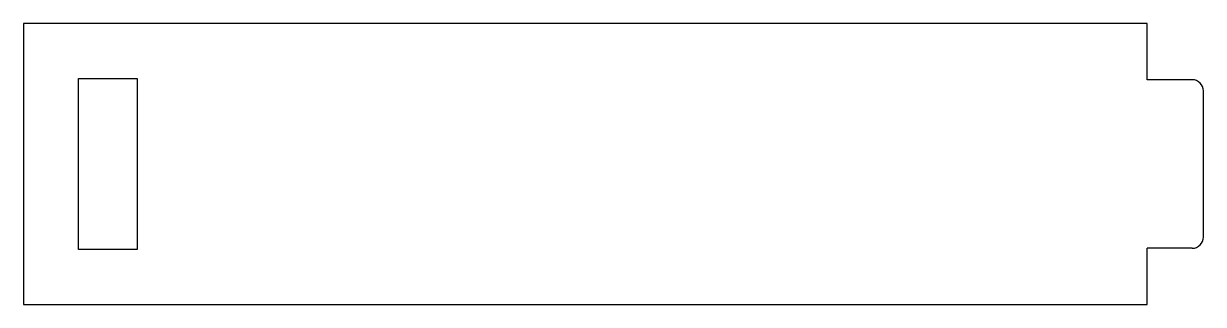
# Model space of a CAD drawing. Header units: millimetres. Extents: x -50 to 55, y -12 to 12.
import ezdxf

# ---------------------------------------------------------------- set-up
doc = ezdxf.new("R2010")
doc.units = ezdxf.units.MM

msp = doc.modelspace()

# ---------------------------------------------------------------- linework, layer by layer
at = {"color": 7, "linetype": 'Continuous', "lineweight": 25}
for p, q in [((50, 12.5), (-50, 12.5)), ((-50, 12.5), (-50, -12.5)), ((50, 7.5), (50, 12.5)), ((54, 7.5), (50, 7.5)), ((55, -6.5), (55, 6.5)), ((50, -12.5), (50, -7.5)), ((54, -7.5), (50, -7.5)), ((-50, -12.5), (50, -12.5))]:
    msp.add_line(p, q, dxfattribs=at)
for centre, start, end in [((54, 6.5), 0, 90), ((54, -6.5), 270, 0)]:
    msp.add_arc(centre, 1, start, end, dxfattribs=at)
for points in [[(-45.1, 7.6), (-39.9, 7.6)], [(-45.1, -7.6), (-45.1, 7.6)], [(-39.9, 7.6), (-39.9, -7.6)], [(-39.9, -7.6), (-45.1, -7.6)]]:
    msp.add_open_spline(points, degree=1, dxfattribs=at)

doc.saveas('drawing.dxf')
